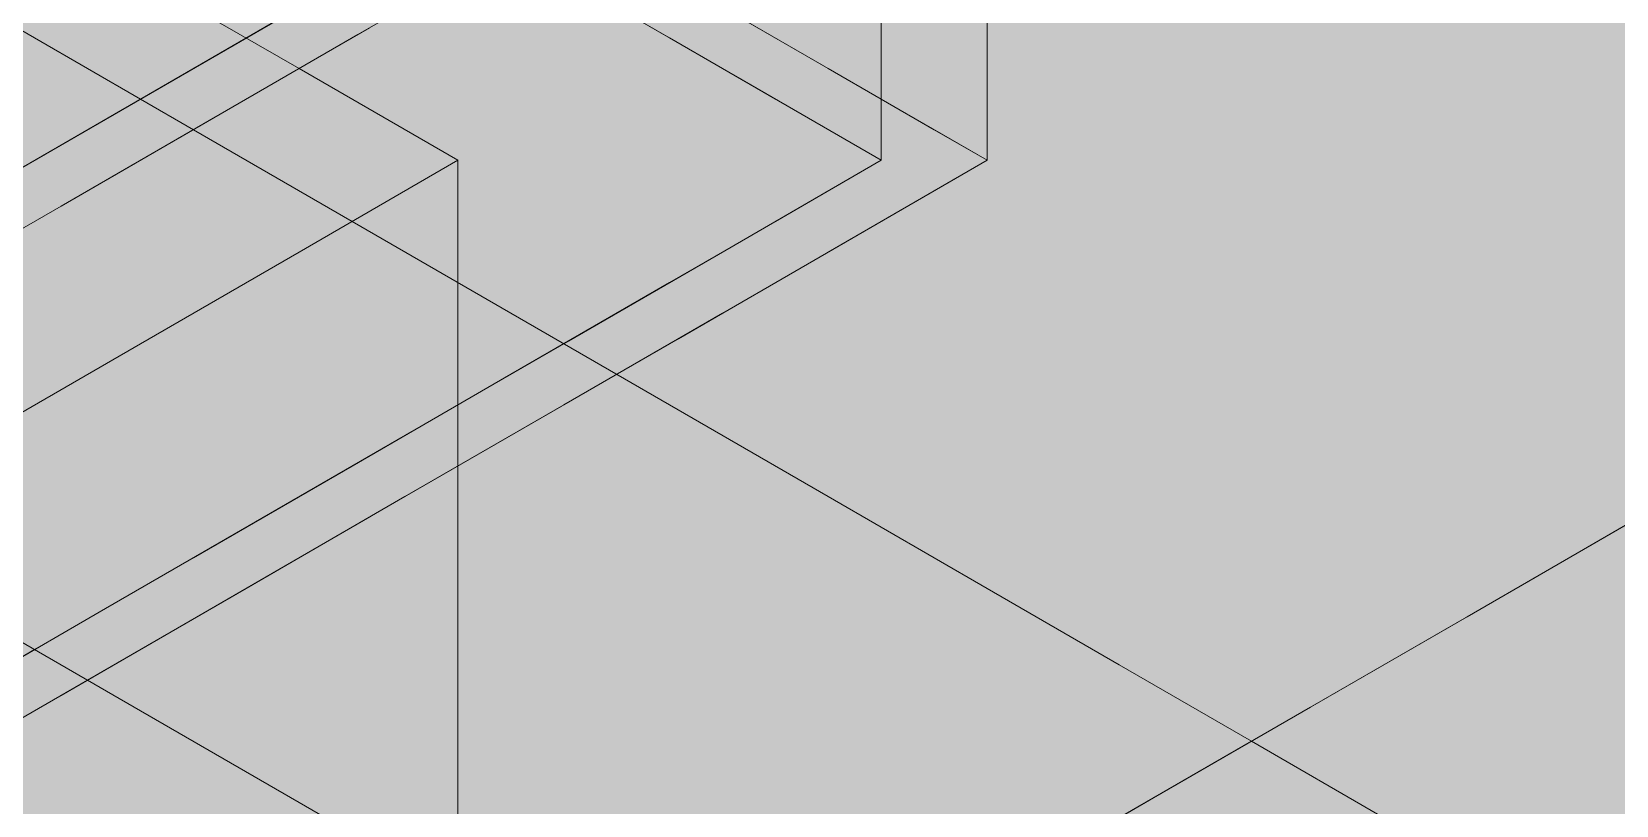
# Model space of a CAD drawing. Header units: metres. Extents: x 0 to 8.41, y 0 to 5.94.
# Drawn here: x 2.7149 to 2.9742, y 4.6195 to 4.746 of the extents above; entities that cross this region are included whole.
import ezdxf

# ---------------------------------------------------------------- set-up
doc = ezdxf.new("R2010")
doc.units = ezdxf.units.M
doc.header["$LTSCALE"] = 0.25
doc.layers.add('ISO-3D', color=7, linetype='CONTINUOUS', lineweight=13)
doc.layers.add('ISO-3D-ARISTAS', color=250, linetype='CONTINUOUS', lineweight=13)

msp = doc.modelspace()

# ---------------------------------------------------------------- linework, layer by layer
at = {"layer": 'ISO-3D', "true_color": 0x7f7e7a}
for points in [[(2.82829, 4.76022), (2.80269, 4.74543), (2.82829, 4.79022), (2.80269, 4.77543)], [(2.80269, 4.74543), (2.77708, 4.73065), (2.80269, 4.77543), (2.77708, 4.76065)], [(2.8539, 4.75), (2.82829, 4.73522), (2.8539, 4.775), (2.82829, 4.76022)], [(2.77708, 4.73065), (2.75148, 4.71587), (2.77708, 4.76065), (2.75148, 4.74587)], [(2.82829, 4.73522), (2.80269, 4.72043), (2.82829, 4.76022), (2.80269, 4.74543)], [(2.8539, 4.725), (2.82829, 4.71022), (2.8539, 4.75), (2.82829, 4.73522)], [(2.75148, 4.71587), (2.72588, 4.70109), (2.75148, 4.74587), (2.72588, 4.73109)], [(2.80269, 4.72043), (2.77708, 4.70565), (2.80269, 4.74543), (2.77708, 4.73065)], [(2.82829, 4.71022), (2.80269, 4.69543), (2.82829, 4.73522), (2.80269, 4.72043)], [(2.72588, 4.70109), (2.70027, 4.6863), (2.72588, 4.73109), (2.70027, 4.7163)], [(2.77708, 4.70565), (2.75148, 4.69087), (2.77708, 4.73065), (2.75148, 4.71587)], [(2.80269, 4.69543), (2.77708, 4.68065), (2.80269, 4.72043), (2.77708, 4.70565)], [(2.75148, 4.69087), (2.72588, 4.67609), (2.75148, 4.71587), (2.72588, 4.70109)], [(2.77708, 4.68065), (2.75148, 4.66587), (2.77708, 4.70565), (2.75148, 4.69087)], [(2.72588, 4.67609), (2.70027, 4.6613), (2.72588, 4.70109), (2.70027, 4.6863)], [(2.75148, 4.66587), (2.72588, 4.65109), (2.75148, 4.69087), (2.72588, 4.67609)], [(2.72588, 4.65109), (2.70027, 4.6363), (2.72588, 4.67609), (2.70027, 4.6613)]]:
    msp.add_solid(points, dxfattribs=at)
at = {"layer": 'ISO-3D', "true_color": 0x9e9d98}
for points in [[(2.8972, 4.74526), (2.87122, 4.76026), (2.8972, 4.77421), (2.87122, 4.78921)], [(2.94916, 4.74421), (2.92318, 4.75921), (2.94916, 4.77316), (2.92318, 4.78816)], [(2.84596, 4.73958), (2.8207, 4.75417), (2.84596, 4.76625), (2.8207, 4.78083)], [(2.71533, 4.73447), (2.68935, 4.74947), (2.71533, 4.76342), (2.68935, 4.77842)], [(2.76729, 4.73342), (2.74131, 4.74842), (2.76729, 4.76237), (2.74131, 4.77737)], [(2.81926, 4.73237), (2.79328, 4.74737), (2.81926, 4.76132), (2.79328, 4.77632)], [(2.87122, 4.73132), (2.84524, 4.74632), (2.87122, 4.76026), (2.84524, 4.77526)], [(2.92318, 4.73026), (2.8972, 4.74526), (2.92318, 4.75921), (2.8972, 4.77421)], [(2.97514, 4.72921), (2.94916, 4.74421), (2.97514, 4.75816), (2.94916, 4.77316)], [(2.73265, 4.735), (2.70667, 4.75), (2.73265, 4.755), (2.70667, 4.77)], [(2.87122, 4.725), (2.84596, 4.73958), (2.87122, 4.75167), (2.84596, 4.76625)], [(2.74131, 4.71947), (2.71533, 4.73447), (2.74131, 4.74842), (2.71533, 4.76342)], [(2.79328, 4.71842), (2.76729, 4.73342), (2.79328, 4.74737), (2.76729, 4.76237)], [(2.71533, 4.71687), (2.68935, 4.73187), (2.71533, 4.745), (2.68935, 4.76)], [(2.84524, 4.71737), (2.81926, 4.73237), (2.84524, 4.74632), (2.81926, 4.76132)], [(2.8972, 4.71632), (2.87122, 4.73132), (2.8972, 4.74526), (2.87122, 4.76026)], [(2.94916, 4.71526), (2.92318, 4.73026), (2.94916, 4.74421), (2.92318, 4.75921)], [(2.75863, 4.72), (2.73265, 4.735), (2.75863, 4.74), (2.73265, 4.755)], [(2.71533, 4.70553), (2.68935, 4.72053), (2.71533, 4.73447), (2.68935, 4.74947)], [(2.73265, 4.71), (2.70667, 4.725), (2.73265, 4.735), (2.70667, 4.75)], [(2.76729, 4.70447), (2.74131, 4.71947), (2.76729, 4.73342), (2.74131, 4.74842)], [(2.81926, 4.70342), (2.79328, 4.71842), (2.81926, 4.73237), (2.79328, 4.74737)], [(2.87122, 4.70237), (2.84524, 4.71737), (2.87122, 4.73132), (2.84524, 4.74632)], [(2.74131, 4.70187), (2.71533, 4.71687), (2.74131, 4.73), (2.71533, 4.745)], [(2.92318, 4.70132), (2.8972, 4.71632), (2.92318, 4.73026), (2.8972, 4.74526)], [(2.97514, 4.70026), (2.94916, 4.71526), (2.97514, 4.72921), (2.94916, 4.74421)], [(2.78462, 4.705), (2.75863, 4.72), (2.78462, 4.725), (2.75863, 4.74)], [(2.74131, 4.69053), (2.71533, 4.70553), (2.74131, 4.71947), (2.71533, 4.73447)], [(2.75863, 4.695), (2.73265, 4.71), (2.75863, 4.72), (2.73265, 4.735)], [(2.79328, 4.68947), (2.76729, 4.70447), (2.79328, 4.71842), (2.76729, 4.73342)], [(2.71533, 4.68875), (2.68935, 4.70375), (2.71533, 4.71687), (2.68935, 4.73187)], [(2.84524, 4.68842), (2.81926, 4.70342), (2.84524, 4.71737), (2.81926, 4.73237)], [(2.8972, 4.68737), (2.87122, 4.70237), (2.8972, 4.71632), (2.87122, 4.73132)], [(2.76729, 4.68687), (2.74131, 4.70187), (2.76729, 4.715), (2.74131, 4.73)], [(2.94916, 4.68632), (2.92318, 4.70132), (2.94916, 4.71526), (2.92318, 4.73026)], [(2.73265, 4.685), (2.70667, 4.7), (2.73265, 4.71), (2.70667, 4.725)], [(2.71533, 4.67658), (2.68935, 4.69158), (2.71533, 4.70553), (2.68935, 4.72053)], [(2.76729, 4.67553), (2.74131, 4.69053), (2.76729, 4.70447), (2.74131, 4.71947)], [(2.78462, 4.68), (2.75863, 4.695), (2.78462, 4.705), (2.75863, 4.72)], [(2.81926, 4.67447), (2.79328, 4.68947), (2.81926, 4.70342), (2.79328, 4.71842)], [(2.74131, 4.67375), (2.71533, 4.68875), (2.74131, 4.70187), (2.71533, 4.71687)], [(2.87122, 4.67342), (2.84524, 4.68842), (2.87122, 4.70237), (2.84524, 4.71737)], [(2.92318, 4.67237), (2.8972, 4.68737), (2.92318, 4.70132), (2.8972, 4.71632)], [(2.97514, 4.67132), (2.94916, 4.68632), (2.97514, 4.70026), (2.94916, 4.71526)], [(2.79328, 4.67188), (2.76729, 4.68687), (2.79328, 4.7), (2.76729, 4.715)], [(2.75863, 4.67), (2.73265, 4.685), (2.75863, 4.695), (2.73265, 4.71)], [(2.74131, 4.66158), (2.71533, 4.67658), (2.74131, 4.69053), (2.71533, 4.70553)], [(2.71533, 4.66062), (2.68935, 4.67562), (2.71533, 4.68875), (2.68935, 4.70375)], [(2.79328, 4.66053), (2.76729, 4.67553), (2.79328, 4.68947), (2.76729, 4.70447)], [(2.84524, 4.65947), (2.81926, 4.67447), (2.84524, 4.68842), (2.81926, 4.70342)], [(2.8972, 4.65842), (2.87122, 4.67342), (2.8972, 4.68737), (2.87122, 4.70237)], [(2.73265, 4.66), (2.70667, 4.675), (2.73265, 4.685), (2.70667, 4.7)], [(2.76729, 4.65875), (2.74131, 4.67375), (2.76729, 4.68687), (2.74131, 4.70187)], [(2.81926, 4.65687), (2.79328, 4.67188), (2.81926, 4.685), (2.79328, 4.7)], [(2.94916, 4.65737), (2.92318, 4.67237), (2.94916, 4.68632), (2.92318, 4.70132)], [(2.78462, 4.655), (2.75863, 4.67), (2.78462, 4.68), (2.75863, 4.695)], [(2.71533, 4.64763), (2.68935, 4.66263), (2.71533, 4.67658), (2.68935, 4.69158)], [(2.76729, 4.64658), (2.74131, 4.66158), (2.76729, 4.67553), (2.74131, 4.69053)], [(2.81926, 4.64553), (2.79328, 4.66053), (2.81926, 4.67447), (2.79328, 4.68947)], [(2.74131, 4.64562), (2.71533, 4.66062), (2.74131, 4.67375), (2.71533, 4.68875)], [(2.79328, 4.64375), (2.76729, 4.65875), (2.79328, 4.67188), (2.76729, 4.68687)], [(2.87122, 4.64447), (2.84524, 4.65947), (2.87122, 4.67342), (2.84524, 4.68842)], [(2.92318, 4.64342), (2.8972, 4.65842), (2.92318, 4.67237), (2.8972, 4.68737)], [(2.75863, 4.645), (2.73265, 4.66), (2.75863, 4.67), (2.73265, 4.685)], [(2.84524, 4.64187), (2.81926, 4.65687), (2.84524, 4.67), (2.81926, 4.685)], [(2.97514, 4.64237), (2.94916, 4.65737), (2.97514, 4.67132), (2.94916, 4.68632)], [(2.74131, 4.63263), (2.71533, 4.64763), (2.74131, 4.66158), (2.71533, 4.67658)], [(2.71533, 4.6325), (2.68935, 4.6475), (2.71533, 4.66062), (2.68935, 4.67562)], [(2.73265, 4.635), (2.70667, 4.65), (2.73265, 4.66), (2.70667, 4.675)], [(2.76729, 4.63062), (2.74131, 4.64562), (2.76729, 4.65875), (2.74131, 4.67375)], [(2.79328, 4.63158), (2.76729, 4.64658), (2.79328, 4.66053), (2.76729, 4.67553)], [(2.84524, 4.63053), (2.81926, 4.64553), (2.84524, 4.65947), (2.81926, 4.67447)], [(2.81926, 4.62875), (2.79328, 4.64375), (2.81926, 4.65687), (2.79328, 4.67188)], [(2.8972, 4.62947), (2.87122, 4.64447), (2.8972, 4.65842), (2.87122, 4.67342)], [(2.94916, 4.62842), (2.92318, 4.64342), (2.94916, 4.65737), (2.92318, 4.67237)], [(2.78462, 4.63), (2.75863, 4.645), (2.78462, 4.655), (2.75863, 4.67)], [(2.87122, 4.62688), (2.84524, 4.64187), (2.87122, 4.655), (2.84524, 4.67)], [(2.71533, 4.61868), (2.68935, 4.63368), (2.71533, 4.64763), (2.68935, 4.66263)], [(2.76729, 4.61763), (2.74131, 4.63263), (2.76729, 4.64658), (2.74131, 4.66158)], [(2.74131, 4.6175), (2.71533, 4.6325), (2.74131, 4.64562), (2.71533, 4.66062)], [(2.75863, 4.62), (2.73265, 4.635), (2.75863, 4.645), (2.73265, 4.66)], [(2.79328, 4.61562), (2.76729, 4.63062), (2.79328, 4.64375), (2.76729, 4.65875)], [(2.81926, 4.61658), (2.79328, 4.63158), (2.81926, 4.64553), (2.79328, 4.66053)], [(2.87122, 4.61553), (2.84524, 4.63053), (2.87122, 4.64447), (2.84524, 4.65947)], [(2.92318, 4.61447), (2.8972, 4.62947), (2.92318, 4.64342), (2.8972, 4.65842)], [(2.84524, 4.61375), (2.81926, 4.62875), (2.84524, 4.64187), (2.81926, 4.65687)], [(2.97514, 4.61342), (2.94916, 4.62842), (2.97514, 4.64237), (2.94916, 4.65737)], [(2.89287, 4.61437), (2.87122, 4.62688), (2.89287, 4.6425), (2.87122, 4.655)], [(2.71533, 4.60438), (2.68935, 4.61937), (2.71533, 4.6325), (2.68935, 4.6475)], [(2.74131, 4.60368), (2.71533, 4.61868), (2.74131, 4.63263), (2.71533, 4.64763)], [(2.76729, 4.6025), (2.74131, 4.6175), (2.76729, 4.63062), (2.74131, 4.64562)], [(2.79328, 4.60263), (2.76729, 4.61763), (2.79328, 4.63158), (2.76729, 4.64658)], [(2.84524, 4.60158), (2.81926, 4.61658), (2.84524, 4.63053), (2.81926, 4.64553)], [(2.78462, 4.605), (2.75863, 4.62), (2.78462, 4.63), (2.75863, 4.645)], [(2.81926, 4.60062), (2.79328, 4.61562), (2.81926, 4.62875), (2.79328, 4.64375)], [(2.8972, 4.60053), (2.87122, 4.61553), (2.8972, 4.62947), (2.87122, 4.64447)], [(2.94916, 4.59947), (2.92318, 4.61447), (2.94916, 4.62842), (2.92318, 4.64342)], [(2.87122, 4.59875), (2.84524, 4.61375), (2.87122, 4.62688), (2.84524, 4.64187)], [(2.91452, 4.60187), (2.89287, 4.61437), (2.91452, 4.63), (2.89287, 4.6425)], [(2.71533, 4.58974), (2.68935, 4.60474), (2.71533, 4.61868), (2.68935, 4.63368)], [(2.74131, 4.58937), (2.71533, 4.60438), (2.74131, 4.6175), (2.71533, 4.6325)], [(2.76729, 4.58868), (2.74131, 4.60368), (2.76729, 4.61763), (2.74131, 4.63263)], [(2.79328, 4.5875), (2.76729, 4.6025), (2.79328, 4.61562), (2.76729, 4.63062)], [(2.81926, 4.58763), (2.79328, 4.60263), (2.81926, 4.61658), (2.79328, 4.63158)], [(2.87122, 4.58658), (2.84524, 4.60158), (2.87122, 4.61553), (2.84524, 4.63053)], [(2.93617, 4.58937), (2.91452, 4.60187), (2.93617, 4.6175), (2.91452, 4.63)], [(2.84524, 4.58562), (2.81926, 4.60062), (2.84524, 4.61375), (2.81926, 4.62875)], [(2.92318, 4.58553), (2.8972, 4.60053), (2.92318, 4.61447), (2.8972, 4.62947)], [(2.97514, 4.58447), (2.94916, 4.59947), (2.97514, 4.61342), (2.94916, 4.62842)], [(2.89287, 4.58625), (2.87122, 4.59875), (2.89287, 4.61437), (2.87122, 4.62688)]]:
    msp.add_solid(points, dxfattribs=at)
at = {"layer": 'ISO-3D', "true_color": 0x8e8d88}
for points in [[(2.83008, 4.73875), (2.80627, 4.7525), (2.83008, 4.76375), (2.80627, 4.7775)], [(2.87122, 4.75167), (2.84596, 4.73708), (2.87122, 4.77833), (2.84596, 4.76375)], [(2.8207, 4.74917), (2.79544, 4.73458), (2.8207, 4.77583), (2.79544, 4.76125)], [(2.84596, 4.73708), (2.8207, 4.7225), (2.84596, 4.76375), (2.8207, 4.74917)], [(2.8539, 4.725), (2.83008, 4.73875), (2.8539, 4.75), (2.83008, 4.76375)], [(2.79544, 4.73458), (2.77018, 4.72), (2.79544, 4.76125), (2.77018, 4.74667)], [(2.87122, 4.725), (2.84596, 4.71042), (2.87122, 4.75167), (2.84596, 4.73708)], [(2.8207, 4.7225), (2.79544, 4.70792), (2.8207, 4.74917), (2.79544, 4.73458)], [(2.77018, 4.72), (2.74492, 4.70542), (2.77018, 4.74667), (2.74492, 4.73208)], [(2.84596, 4.71042), (2.8207, 4.69583), (2.84596, 4.73708), (2.8207, 4.7225)], [(2.79544, 4.70792), (2.77018, 4.69333), (2.79544, 4.73458), (2.77018, 4.72)], [(2.74492, 4.70542), (2.71966, 4.69083), (2.74492, 4.73208), (2.71966, 4.7175)], [(2.78462, 4.705), (2.75863, 4.69), (2.78462, 4.725), (2.75863, 4.71)], [(2.8207, 4.69583), (2.79544, 4.68125), (2.8207, 4.7225), (2.79544, 4.70792)], [(2.77018, 4.69333), (2.74492, 4.67875), (2.77018, 4.72), (2.74492, 4.70542)], [(2.71966, 4.69083), (2.6944, 4.67625), (2.71966, 4.7175), (2.6944, 4.70292)], [(2.75863, 4.69), (2.73265, 4.675), (2.75863, 4.71), (2.73265, 4.695)], [(2.79544, 4.68125), (2.77018, 4.66667), (2.79544, 4.70792), (2.77018, 4.69333)], [(2.74492, 4.67875), (2.71966, 4.66417), (2.74492, 4.70542), (2.71966, 4.69083)], [(2.78462, 4.68), (2.75863, 4.665), (2.78462, 4.705), (2.75863, 4.69)], [(2.73265, 4.675), (2.70667, 4.66), (2.73265, 4.695), (2.70667, 4.68)], [(2.77018, 4.66667), (2.74492, 4.65208), (2.77018, 4.69333), (2.74492, 4.67875)], [(2.71966, 4.66417), (2.6944, 4.64958), (2.71966, 4.69083), (2.6944, 4.67625)], [(2.75863, 4.665), (2.73265, 4.65), (2.75863, 4.69), (2.73265, 4.675)], [(2.78462, 4.655), (2.75863, 4.64), (2.78462, 4.68), (2.75863, 4.665)], [(2.74492, 4.65208), (2.71966, 4.6375), (2.74492, 4.67875), (2.71966, 4.66417)], [(2.73265, 4.65), (2.70667, 4.635), (2.73265, 4.675), (2.70667, 4.66)], [(2.71966, 4.6375), (2.6944, 4.62292), (2.71966, 4.66417), (2.6944, 4.64958)], [(2.75863, 4.64), (2.73265, 4.625), (2.75863, 4.665), (2.73265, 4.65)], [(2.97546, 4.64019), (2.9498, 4.62537), (2.97546, 4.66519), (2.9498, 4.65037)], [(2.78462, 4.63), (2.75863, 4.615), (2.78462, 4.655), (2.75863, 4.64)], [(2.9498, 4.62537), (2.92414, 4.61056), (2.9498, 4.65037), (2.92414, 4.63556)], [(2.73265, 4.625), (2.70667, 4.61), (2.73265, 4.65), (2.70667, 4.635)], [(2.75863, 4.615), (2.73265, 4.6), (2.75863, 4.64), (2.73265, 4.625)], [(2.97546, 4.61519), (2.9498, 4.60037), (2.97546, 4.64019), (2.9498, 4.62537)], [(2.92414, 4.61056), (2.89848, 4.59574), (2.92414, 4.63556), (2.89848, 4.62074)], [(2.78462, 4.605), (2.75863, 4.59), (2.78462, 4.63), (2.75863, 4.615)], [(2.73265, 4.6), (2.70667, 4.585), (2.73265, 4.625), (2.70667, 4.61)], [(2.9498, 4.60037), (2.92414, 4.58556), (2.9498, 4.62537), (2.92414, 4.61056)], [(2.89848, 4.59574), (2.87282, 4.58093), (2.89848, 4.62074), (2.87282, 4.60593)]]:
    msp.add_solid(points, dxfattribs=at)
at = {"layer": 'ISO-3D', "true_color": 0xb0aea8}
for points in [[(2.84015, 4.75849), (2.81658, 4.74488), (2.81541, 4.77278), (2.79183, 4.75917)], [(2.88847, 4.75782), (2.86489, 4.74421), (2.86373, 4.7721), (2.84015, 4.75849)], [(2.93679, 4.75714), (2.91321, 4.74353), (2.91204, 4.77143), (2.88847, 4.75782)], [(2.82792, 4.75), (2.81926, 4.745), (2.80194, 4.765), (2.79328, 4.76)], [(2.97019, 4.74786), (2.96153, 4.74286), (2.94545, 4.76214), (2.93679, 4.75714)], [(3.01968, 4.74786), (2.99494, 4.73357), (2.99494, 4.76214), (2.97019, 4.74786)], [(2.71533, 4.745), (2.69368, 4.7325), (2.68935, 4.76), (2.6677, 4.7475)], [(2.81658, 4.74488), (2.793, 4.73127), (2.79183, 4.75917), (2.76826, 4.74556)], [(2.86489, 4.74421), (2.84132, 4.7306), (2.84015, 4.75849), (2.81658, 4.74488)], [(2.91321, 4.74353), (2.88964, 4.72992), (2.88847, 4.75782), (2.86489, 4.74421)], [(2.96153, 4.74286), (2.93796, 4.72925), (2.93679, 4.75714), (2.91321, 4.74353)], [(2.84524, 4.74), (2.83658, 4.735), (2.82792, 4.75), (2.81926, 4.745)], [(2.99494, 4.73357), (2.98628, 4.72857), (2.97019, 4.74786), (2.96153, 4.74286)], [(2.74131, 4.73), (2.71966, 4.7175), (2.71533, 4.745), (2.69368, 4.7325)], [(2.793, 4.73127), (2.76943, 4.71766), (2.76826, 4.74556), (2.74468, 4.73194)], [(2.84132, 4.7306), (2.81774, 4.71698), (2.81658, 4.74488), (2.793, 4.73127)], [(2.88964, 4.72992), (2.86606, 4.71631), (2.86489, 4.74421), (2.84132, 4.7306)], [(2.93796, 4.72925), (2.91438, 4.71563), (2.91321, 4.74353), (2.88964, 4.72992)], [(2.98628, 4.72857), (2.9627, 4.71496), (2.96153, 4.74286), (2.93796, 4.72925)], [(2.86256, 4.73), (2.8539, 4.725), (2.84524, 4.74), (2.83658, 4.735)], [(2.71966, 4.7175), (2.69801, 4.705), (2.69368, 4.7325), (2.67203, 4.72)], [(2.76943, 4.71766), (2.74585, 4.70405), (2.74468, 4.73194), (2.72111, 4.71833)], [(2.81774, 4.71698), (2.79417, 4.70337), (2.793, 4.73127), (2.76943, 4.71766)], [(2.76729, 4.715), (2.74564, 4.7025), (2.74131, 4.73), (2.71966, 4.7175)], [(2.86606, 4.71631), (2.84249, 4.7027), (2.84132, 4.7306), (2.81774, 4.71698)], [(2.87122, 4.725), (2.86256, 4.72), (2.86256, 4.73), (2.8539, 4.725)], [(2.91438, 4.71563), (2.89081, 4.70202), (2.88964, 4.72992), (2.86606, 4.71631)], [(2.9627, 4.71496), (2.93913, 4.70135), (2.93796, 4.72925), (2.91438, 4.71563)], [(3.01102, 4.71429), (2.98744, 4.70067), (2.98628, 4.72857), (2.9627, 4.71496)], [(2.86256, 4.72), (2.84524, 4.71), (2.8539, 4.725), (2.83658, 4.715)], [(2.74585, 4.70405), (2.72228, 4.69044), (2.72111, 4.71833), (2.69753, 4.70472)], [(2.74564, 4.7025), (2.72399, 4.69), (2.71966, 4.7175), (2.69801, 4.705)], [(2.79417, 4.70337), (2.77059, 4.68976), (2.76943, 4.71766), (2.74585, 4.70405)], [(2.84249, 4.7027), (2.81891, 4.68909), (2.81774, 4.71698), (2.79417, 4.70337)], [(2.89081, 4.70202), (2.86723, 4.68841), (2.86606, 4.71631), (2.84249, 4.7027)], [(2.93913, 4.70135), (2.91555, 4.68774), (2.91438, 4.71563), (2.89081, 4.70202)], [(2.79328, 4.7), (2.77162, 4.6875), (2.76729, 4.715), (2.74564, 4.7025)], [(2.84524, 4.71), (2.82792, 4.7), (2.83658, 4.715), (2.81926, 4.705)], [(2.98744, 4.70067), (2.96387, 4.68706), (2.9627, 4.71496), (2.93913, 4.70135)], [(2.72399, 4.69), (2.70234, 4.6775), (2.69801, 4.705), (2.67636, 4.6925)], [(2.82792, 4.7), (2.80194, 4.685), (2.81926, 4.705), (2.79328, 4.69)], [(2.72228, 4.69044), (2.6987, 4.67683), (2.69753, 4.70472), (2.67396, 4.69111)], [(2.77059, 4.68976), (2.74702, 4.67615), (2.74585, 4.70405), (2.72228, 4.69044)], [(2.77162, 4.6875), (2.74997, 4.675), (2.74564, 4.7025), (2.72399, 4.69)], [(2.81891, 4.68909), (2.79534, 4.67548), (2.79417, 4.70337), (2.77059, 4.68976)], [(2.86723, 4.68841), (2.84366, 4.6748), (2.84249, 4.7027), (2.81891, 4.68909)], [(2.81926, 4.685), (2.79761, 4.6725), (2.79328, 4.7), (2.77162, 4.6875)], [(2.91555, 4.68774), (2.89197, 4.67413), (2.89081, 4.70202), (2.86723, 4.68841)], [(2.96387, 4.68706), (2.94029, 4.67345), (2.93913, 4.70135), (2.91555, 4.68774)], [(3.01219, 4.68639), (2.98861, 4.67278), (2.98744, 4.70067), (2.96387, 4.68706)], [(2.74702, 4.67615), (2.72344, 4.66254), (2.72228, 4.69044), (2.6987, 4.67683)], [(2.74997, 4.675), (2.72832, 4.6625), (2.72399, 4.69), (2.70234, 4.6775)], [(2.79534, 4.67548), (2.77176, 4.66187), (2.77059, 4.68976), (2.74702, 4.67615)], [(2.80194, 4.685), (2.77595, 4.67), (2.79328, 4.69), (2.76729, 4.675)], [(2.79761, 4.6725), (2.77595, 4.66), (2.77162, 4.6875), (2.74997, 4.675)], [(2.84366, 4.6748), (2.82008, 4.66119), (2.81891, 4.68909), (2.79534, 4.67548)], [(2.89197, 4.67413), (2.8684, 4.66052), (2.86723, 4.68841), (2.84366, 4.6748)], [(2.94029, 4.67345), (2.91672, 4.65984), (2.91555, 4.68774), (2.89197, 4.67413)], [(2.98861, 4.67278), (2.96504, 4.65917), (2.96387, 4.68706), (2.94029, 4.67345)], [(2.84524, 4.67), (2.82359, 4.6575), (2.81926, 4.685), (2.79761, 4.6725)], [(2.72344, 4.66254), (2.69987, 4.64893), (2.6987, 4.67683), (2.67512, 4.66321)], [(2.72832, 4.6625), (2.70667, 4.65), (2.70234, 4.6775), (2.68069, 4.665)], [(2.77176, 4.66187), (2.74819, 4.64825), (2.74702, 4.67615), (2.72344, 4.66254)], [(2.77595, 4.66), (2.7543, 4.6475), (2.74997, 4.675), (2.72832, 4.6625)], [(2.77595, 4.67), (2.74997, 4.655), (2.76729, 4.675), (2.74131, 4.66)], [(2.82008, 4.66119), (2.79651, 4.64758), (2.79534, 4.67548), (2.77176, 4.66187)], [(2.8684, 4.66052), (2.84482, 4.6469), (2.84366, 4.6748), (2.82008, 4.66119)], [(2.91672, 4.65984), (2.89314, 4.64623), (2.89197, 4.67413), (2.8684, 4.66052)], [(2.82359, 4.6575), (2.80194, 4.645), (2.79761, 4.6725), (2.77595, 4.66)], [(2.96504, 4.65917), (2.94146, 4.64556), (2.94029, 4.67345), (2.91672, 4.65984)], [(3.01336, 4.65849), (2.98978, 4.64488), (2.98861, 4.67278), (2.96504, 4.65917)], [(2.87122, 4.655), (2.84957, 4.6425), (2.84524, 4.67), (2.82359, 4.6575)], [(3.00545, 4.6525), (2.9838, 4.64), (2.97947, 4.6675), (2.95782, 4.655)], [(2.74819, 4.64825), (2.72461, 4.63464), (2.72344, 4.66254), (2.69987, 4.64893)], [(2.7543, 4.6475), (2.73265, 4.635), (2.72832, 4.6625), (2.70667, 4.65)], [(2.79651, 4.64758), (2.77293, 4.63397), (2.77176, 4.66187), (2.74819, 4.64825)], [(2.84482, 4.6469), (2.82125, 4.63329), (2.82008, 4.66119), (2.79651, 4.64758)], [(2.74997, 4.655), (2.72399, 4.64), (2.74131, 4.66), (2.71533, 4.645)], [(2.80194, 4.645), (2.78029, 4.6325), (2.77595, 4.66), (2.7543, 4.6475)], [(2.89314, 4.64623), (2.86957, 4.63262), (2.8684, 4.66052), (2.84482, 4.6469)], [(2.94146, 4.64556), (2.91789, 4.63194), (2.91672, 4.65984), (2.89314, 4.64623)], [(2.98978, 4.64488), (2.96621, 4.63127), (2.96504, 4.65917), (2.94146, 4.64556)], [(2.84957, 4.6425), (2.82792, 4.63), (2.82359, 4.6575), (2.80194, 4.645)], [(2.89287, 4.6425), (2.87122, 4.63), (2.87122, 4.655), (2.84957, 4.6425)], [(2.9838, 4.64), (2.96215, 4.6275), (2.95782, 4.655), (2.93617, 4.6425)], [(2.72461, 4.63464), (2.70111, 4.62107), (2.69987, 4.64893), (2.67636, 4.63536)], [(2.77293, 4.63397), (2.74936, 4.62036), (2.74819, 4.64825), (2.72461, 4.63464)], [(2.78029, 4.6325), (2.75863, 4.62), (2.7543, 4.6475), (2.73265, 4.635)], [(2.82125, 4.63329), (2.79767, 4.61968), (2.79651, 4.64758), (2.77293, 4.63397)], [(2.86957, 4.63262), (2.84599, 4.61901), (2.84482, 4.6469), (2.82125, 4.63329)], [(2.91789, 4.63194), (2.89431, 4.61833), (2.89314, 4.64623), (2.86957, 4.63262)], [(2.96621, 4.63127), (2.94263, 4.61766), (2.94146, 4.64556), (2.91789, 4.63194)], [(2.72399, 4.64), (2.69801, 4.625), (2.71533, 4.645), (2.68935, 4.63)], [(2.82792, 4.63), (2.80627, 4.6175), (2.80194, 4.645), (2.78029, 4.6325)], [(3.01452, 4.6306), (2.99095, 4.61698), (2.98978, 4.64488), (2.96621, 4.63127)], [(2.87122, 4.63), (2.84957, 4.6175), (2.84957, 4.6425), (2.82792, 4.63)], [(2.91452, 4.63), (2.89287, 4.6175), (2.89287, 4.6425), (2.87122, 4.63)], [(2.96215, 4.6275), (2.9405, 4.615), (2.93617, 4.6425), (2.91452, 4.63)], [(3.00978, 4.625), (2.98813, 4.6125), (2.9838, 4.64), (2.96215, 4.6275)], [(2.74936, 4.62036), (2.72585, 4.60679), (2.72461, 4.63464), (2.70111, 4.62107)], [(2.79767, 4.61968), (2.7741, 4.60607), (2.77293, 4.63397), (2.74936, 4.62036)], [(2.80627, 4.6175), (2.78462, 4.605), (2.78029, 4.6325), (2.75863, 4.62)], [(2.84599, 4.61901), (2.82242, 4.6054), (2.82125, 4.63329), (2.79767, 4.61968)], [(2.89431, 4.61833), (2.87074, 4.60472), (2.86957, 4.63262), (2.84599, 4.61901)], [(2.84957, 4.6175), (2.82792, 4.605), (2.82792, 4.63), (2.80627, 4.6175)], [(2.89287, 4.6175), (2.87122, 4.605), (2.87122, 4.63), (2.84957, 4.6175)], [(2.9405, 4.615), (2.91452, 4.6), (2.91452, 4.63), (2.88854, 4.615)], [(2.93617, 4.6175), (2.91452, 4.605), (2.91452, 4.63), (2.89287, 4.6175)], [(2.94263, 4.61766), (2.91906, 4.60405), (2.91789, 4.63194), (2.89431, 4.61833)], [(2.99095, 4.61698), (2.96737, 4.60337), (2.96621, 4.63127), (2.94263, 4.61766)], [(2.98813, 4.6125), (2.96648, 4.6), (2.96215, 4.6275), (2.9405, 4.615)], [(2.72585, 4.60679), (2.70234, 4.59321), (2.70111, 4.62107), (2.6776, 4.6075)], [(2.7741, 4.60607), (2.75059, 4.5925), (2.74936, 4.62036), (2.72585, 4.60679)], [(2.82242, 4.6054), (2.79884, 4.59179), (2.79767, 4.61968), (2.7741, 4.60607)]]:
    msp.add_solid(points, dxfattribs=at)
at = {"layer": 'ISO-3D', "true_color": 0x9e9c96}
for points in [[(2.73265, 4.755), (2.70667, 4.74), (2.70667, 4.77), (2.68069, 4.755)], [(2.7596, 4.75056), (2.73602, 4.73694), (2.73578, 4.76431), (2.71221, 4.75069)], [(2.75863, 4.74), (2.73265, 4.725), (2.73265, 4.755), (2.70667, 4.74)], [(2.73602, 4.73694), (2.71245, 4.72333), (2.71221, 4.75069), (2.68863, 4.73708)], [(2.73265, 4.725), (2.70667, 4.71), (2.70667, 4.74), (2.68069, 4.725)], [(2.78462, 4.725), (2.75863, 4.71), (2.75863, 4.74), (2.73265, 4.725)], [(2.75863, 4.71), (2.73265, 4.695), (2.73265, 4.725), (2.70667, 4.71)], [(2.73265, 4.695), (2.70667, 4.68), (2.70667, 4.71), (2.68069, 4.695)]]:
    msp.add_solid(points, dxfattribs=at)
at = {"layer": 'ISO-3D-ARISTAS', "color": 250}
for p, q in [((2.68935, 4.76), (2.71533, 4.745)), ((2.68935, 4.76), (2.71533, 4.745)), ((2.75148, 4.74587), (2.77708, 4.76065)), ((2.81926, 4.745), (2.79328, 4.76)), ((2.76826, 4.74556), (2.79183, 4.75917)), ((2.73265, 4.755), (2.75863, 4.74)), ((2.73265, 4.755), (2.75863, 4.74)), ((2.84596, 4.73958), (2.8207, 4.75417)), ((2.83008, 4.73875), (2.80627, 4.7525)), ((2.87122, 4.75167), (2.87122, 4.725)), ((2.87122, 4.75167), (2.87122, 4.725)), ((2.7596, 4.75056), (2.73602, 4.73694)), ((2.82792, 4.75), (2.84524, 4.74)), ((2.8539, 4.75), (2.8539, 4.725)), ((2.8539, 4.75), (2.8539, 4.725)), ((2.74492, 4.73208), (2.77018, 4.74667)), ((2.71533, 4.745), (2.74131, 4.73)), ((2.71533, 4.745), (2.74131, 4.73)), ((2.72588, 4.73109), (2.75148, 4.74587)), ((2.74468, 4.73194), (2.76826, 4.74556)), ((2.83658, 4.735), (2.81926, 4.745)), ((2.75863, 4.74), (2.78462, 4.725)), ((2.75863, 4.74), (2.78462, 4.725)), ((2.8539, 4.725), (2.83008, 4.73875)), ((2.84524, 4.74), (2.86256, 4.73)), ((2.87122, 4.725), (2.84596, 4.73958)), ((2.73602, 4.73694), (2.71245, 4.72333)), ((2.8539, 4.725), (2.83658, 4.735)), ((2.70027, 4.7163), (2.72588, 4.73109)), ((2.71966, 4.7175), (2.74492, 4.73208)), ((2.72111, 4.71833), (2.74468, 4.73194)), ((2.74131, 4.73), (2.76729, 4.715)), ((2.74131, 4.73), (2.76729, 4.715)), ((2.86256, 4.73), (2.87122, 4.725)), ((2.78462, 4.725), (2.75863, 4.71)), ((2.75863, 4.71), (2.78462, 4.725)), ((2.78462, 4.725), (2.78462, 4.705)), ((2.78462, 4.725), (2.78462, 4.705)), ((2.8539, 4.725), (2.82829, 4.71022)), ((2.83658, 4.715), (2.8539, 4.725)), ((2.87122, 4.725), (2.84596, 4.71042)), ((2.87122, 4.725), (2.86256, 4.72)), ((2.69753, 4.70472), (2.72111, 4.71833)), ((2.86256, 4.72), (2.84524, 4.71)), ((2.6944, 4.70292), (2.71966, 4.7175)), ((2.76729, 4.715), (2.79328, 4.7)), ((2.76729, 4.715), (2.79328, 4.7)), ((2.81926, 4.705), (2.83658, 4.715)), ((2.75863, 4.71), (2.73265, 4.695)), ((2.73265, 4.695), (2.75863, 4.71)), ((2.82829, 4.71022), (2.80269, 4.69543)), ((2.84596, 4.71042), (2.8207, 4.69583)), ((2.84524, 4.71), (2.82792, 4.7)), ((2.78462, 4.705), (2.78462, 4.68)), ((2.78462, 4.705), (2.78462, 4.68)), ((2.79328, 4.69), (2.81926, 4.705)), ((2.79328, 4.7), (2.81926, 4.685)), ((2.79328, 4.7), (2.81926, 4.685)), ((2.82792, 4.7), (2.80194, 4.685)), ((2.73265, 4.695), (2.70667, 4.68)), ((2.70667, 4.68), (2.73265, 4.695)), ((2.80269, 4.69543), (2.77708, 4.68065)), ((2.8207, 4.69583), (2.79544, 4.68125)), ((2.76729, 4.675), (2.79328, 4.69)), ((2.80194, 4.685), (2.77595, 4.67)), ((2.81926, 4.685), (2.84524, 4.67)), ((2.81926, 4.685), (2.84524, 4.67)), ((2.77708, 4.68065), (2.75148, 4.66587)), ((2.79544, 4.68125), (2.77018, 4.66667)), ((2.78462, 4.68), (2.78462, 4.655)), ((2.78462, 4.68), (2.78462, 4.655)), ((2.74131, 4.66), (2.76729, 4.675)), ((2.77595, 4.67), (2.74997, 4.655)), ((2.84524, 4.67), (2.87122, 4.655)), ((2.84524, 4.67), (2.87122, 4.655)), ((2.77018, 4.66667), (2.74492, 4.65208)), ((2.95782, 4.655), (2.97947, 4.6675)), ((2.75148, 4.66587), (2.72588, 4.65109)), ((2.9498, 4.65037), (2.97546, 4.66519)), ((2.71533, 4.645), (2.74131, 4.66)), ((2.74997, 4.655), (2.72399, 4.64)), ((2.78462, 4.655), (2.78462, 4.63)), ((2.78462, 4.655), (2.78462, 4.63)), ((2.87122, 4.655), (2.89287, 4.6425)), ((2.87122, 4.655), (2.89287, 4.6425)), ((2.93617, 4.6425), (2.95782, 4.655)), ((2.72588, 4.65109), (2.70027, 4.6363)), ((2.74492, 4.65208), (2.71966, 4.6375)), ((2.92414, 4.63556), (2.9498, 4.65037)), ((2.73265, 4.635), (2.70667, 4.65)), ((2.73265, 4.635), (2.70667, 4.65)), ((2.68935, 4.63), (2.71533, 4.645)), ((2.72399, 4.64), (2.69801, 4.625)), ((2.89287, 4.6425), (2.91452, 4.63)), ((2.89287, 4.6425), (2.91452, 4.63)), ((2.91452, 4.63), (2.93617, 4.6425)), ((2.71966, 4.6375), (2.6944, 4.62292)), ((2.75863, 4.62), (2.73265, 4.635)), ((2.75863, 4.62), (2.73265, 4.635)), ((2.89848, 4.62074), (2.92414, 4.63556)), ((2.78462, 4.63), (2.78462, 4.605)), ((2.78462, 4.63), (2.78462, 4.605)), ((2.88854, 4.615), (2.91452, 4.63)), ((2.91452, 4.63), (2.93617, 4.6175)), ((2.91452, 4.63), (2.93617, 4.6175)), ((2.78462, 4.605), (2.75863, 4.62)), ((2.78462, 4.605), (2.75863, 4.62)), ((2.87282, 4.60593), (2.89848, 4.62074))]:
    msp.add_line(p, q, dxfattribs=at)

doc.saveas('drawing.dxf')
